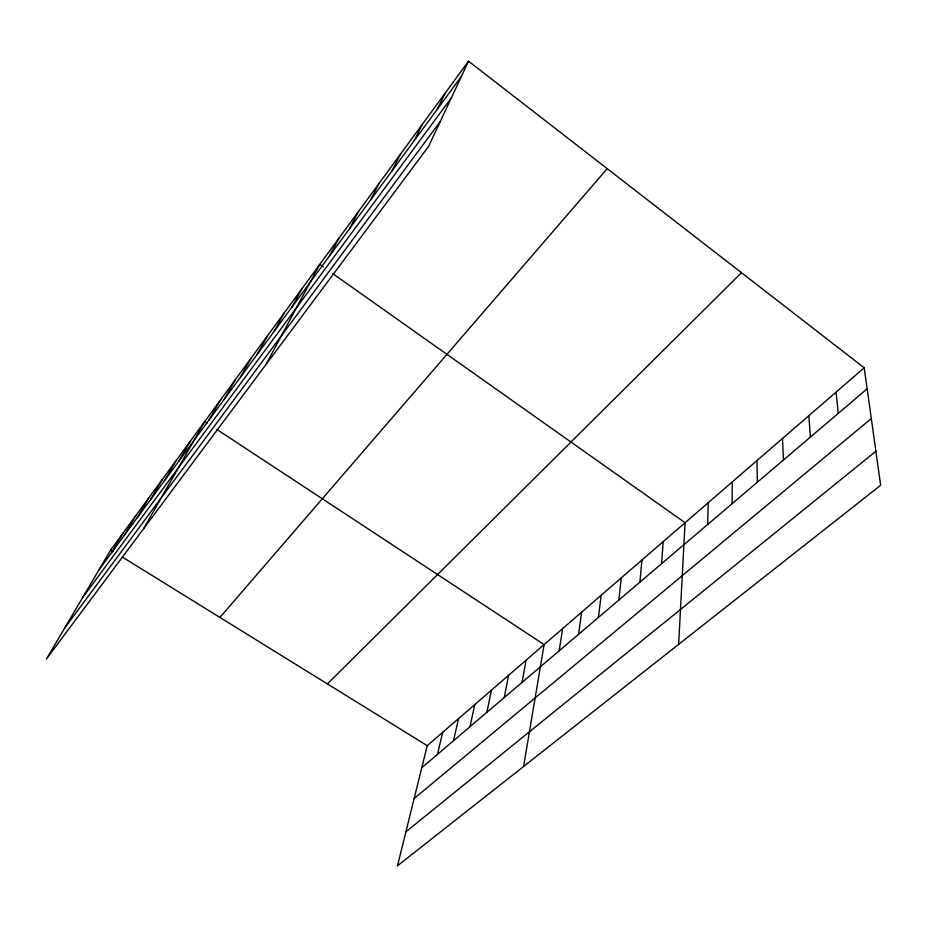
<?xml version="1.0" encoding="UTF-8"?>
<svg xmlns="http://www.w3.org/2000/svg" width="927" height="927" viewBox="0 0 927 927"><rect width="100%" height="100%" fill="white"/><g stroke="black" fill="none" stroke-linecap="round" stroke-linejoin="round"><path stroke-width="1.39" d="M732.087 503.709L732.26 481.913M707.614 524.531L708.298 502.631M678.634 644.381L685.076 522.712L332.747 273.616M661.588 563.697L663.187 541.646M639.908 582.133L641.924 560.024M618.865 600.047L621.264 577.892M598.413 617.452L601.183 595.261M578.529 634.369L581.646 612.156M559.19 650.812L562.631 628.599M523.57 766.502L544.126 644.589L216.744 429.363M522.075 682.399L526.107 660.175M504.253 697.556L508.564 675.354M486.895 712.33L491.461 690.14M469.977 726.722L474.798 704.543M453.5 740.743L458.541 718.599M437.44 754.404L442.689 732.307M864.207 367.822L427.231 745.679L397.486 865.806L880.65 485.273L864.207 367.822L468.552 61.194L110.73 549.896L46.35 659.132L428.587 146.42L468.552 61.194M437.428 109.015L444.972 93.407M414.265 140.556L422.237 124.45M391.936 170.962L400.29 154.415M370.394 200.29L379.12 183.337M349.595 228.61L358.656 211.286M329.514 255.956L338.876 238.297M265.922 364.612L319.745 264.427L323.291 266.93M291.878 307.196L301.773 288.969M274.23 331.229L284.357 312.758M257.127 354.508L267.463 335.829M240.545 377.08L251.09 358.204M224.473 398.981L235.18 379.919M208.865 420.221L219.745 400.997M143.87 528.332L204.751 421.484L207.15 423.06M179.015 460.858L190.186 441.379M164.728 480.313L176.014 460.731M150.834 499.224L162.248 479.537M137.335 517.614L148.841 497.845M124.195 535.505L135.794 515.655M111.414 552.909L123.106 533.002M98.969 569.85L461.484 76.269M82.515 597.776L451.426 97.717M64.647 628.1L440.267 121.507M219.908 617.428L607.208 168.656M327.405 683.929L741.484 272.712M421.762 767.741L867.139 388.807M414.137 798.529L871.31 418.517M405.899 831.832L875.888 451.252M110.73 549.896L113.071 551.345M122.434 557.127L427.231 745.679M836.061 392.156L838.286 413.349M808.831 415.702L810.407 437.08M782.481 438.483L783.442 460.024M756.977 460.545L757.347 482.225"/></g></svg>
